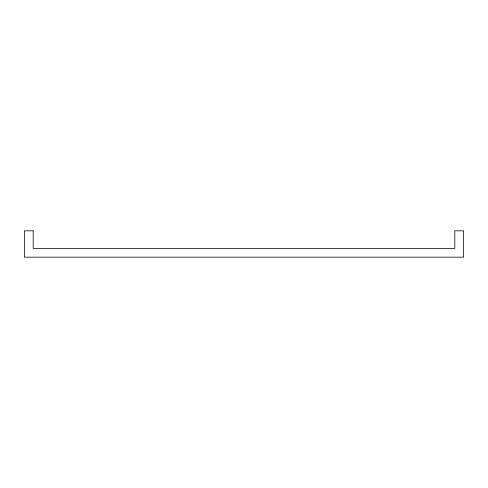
<?xml version="1.0" encoding="UTF-8"?>
<svg xmlns="http://www.w3.org/2000/svg" width="488" height="488" viewBox="0 0 488 488"><rect width="100%" height="100%" fill="white"/><g stroke="black" fill="none" stroke-linecap="round" stroke-linejoin="round"><path stroke-width="0.73" d="M33.184 230.824L24.4 230.824L24.4 257.176L463.6 257.176L463.6 230.824L454.816 230.824L454.816 248.392L33.184 248.392L33.184 230.824"/></g></svg>
